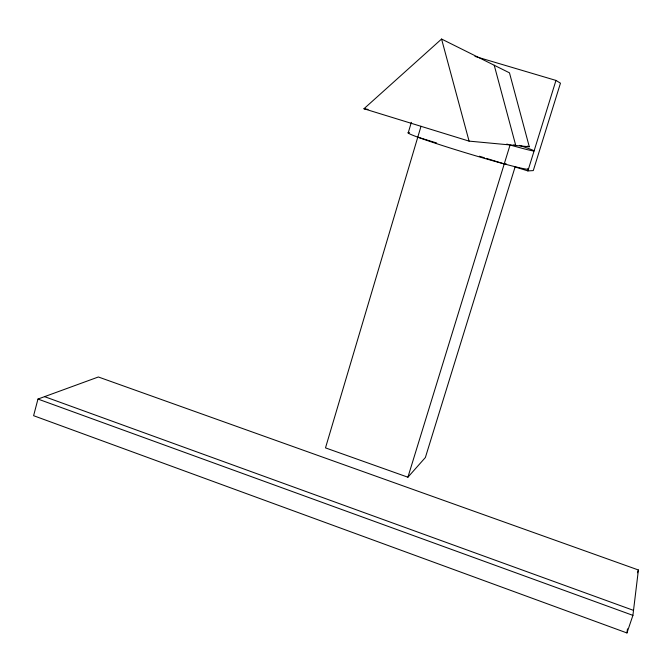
<?xml version="1.0" encoding="UTF-8"?>
<svg xmlns="http://www.w3.org/2000/svg" width="672" height="672" viewBox="0 0 672 672"><rect width="100%" height="100%" fill="white"/><g stroke="black" fill="none" stroke-linecap="round" stroke-linejoin="round"><path stroke-width="1.01" d="M632.915 615.367L638.4 569.982L98.364 376.984L37.968 399.059L33.6 415.691L626.951 632.957L632.915 615.367L37.968 399.059M626.951 632.957L627.48 628.866M408.206 132.93L411.34 122.329M421.008 126.294L325.492 447.88L407.904 477.212L425.376 457.514L515.155 166.774M407.904 477.212L510.065 145.009A62.933 1.63 16.8 0 0 521.548 146.076L519.431 145.379M514.92 166.9L527.89 170.915L555.971 80.422L474.978 56.414M637.451 572.788L638.4 569.982M363.964 108.746L441.571 39.043L509.477 72.836L529.292 146.756L469.073 141.12L363.964 108.746L368.071 109.418M527.89 170.915L533.282 170.596L560.465 83.185L555.971 80.422M506.218 163.892L504.252 163.918L486.36 158.382M506.78 144.068L508.788 144.64M527.285 146.143L529.292 146.756M513.769 144.875L515.76 145.488L494.231 65.243M417.782 137.147L436.666 142.993M479.405 156.223L484.369 157.769M44.562 396.648L633.511 610.378M441.571 39.043L469.073 141.12M527.839 168.554A62.807 2.528 16.8 0 1 465.814 152.846A62.807 2.528 16.8 0 1 409.584 132.661"/></g></svg>
